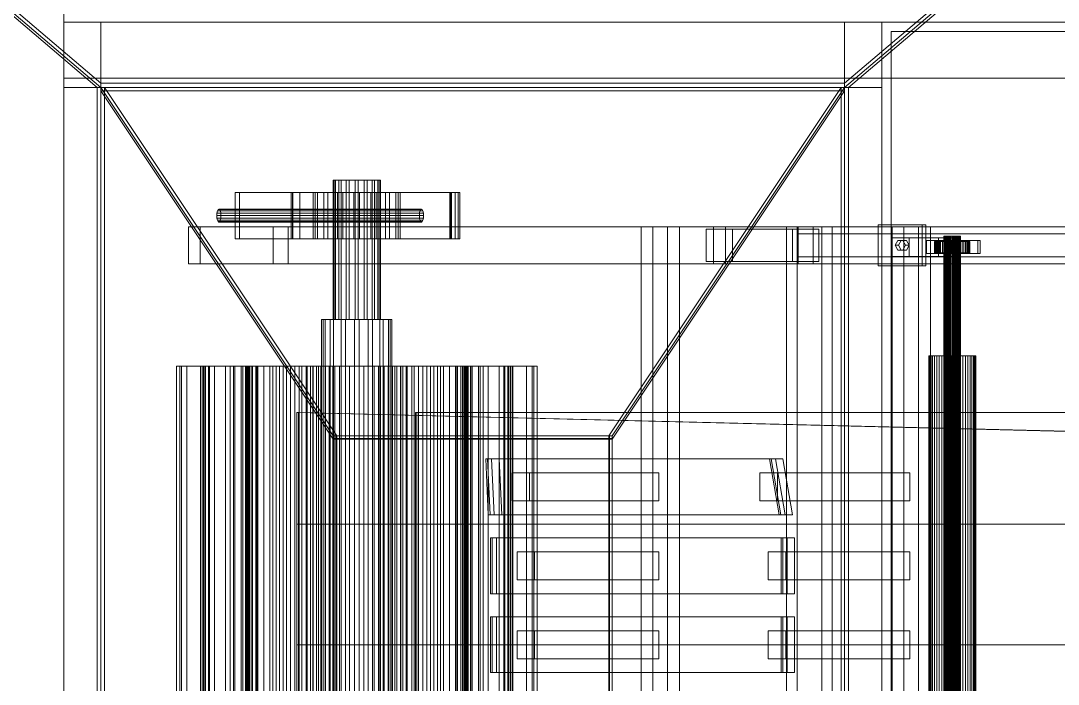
# Model space of a CAD drawing. Header units: millimetres. Extents: x -1970 to 34302, y -65268 to 6837.
# Drawn here: x 1588 to 2704, y -18042 to -17328 of the extents above; entities that cross this region are included whole.
import ezdxf

# ---------------------------------------------------------------- set-up
doc = ezdxf.new("R2010")
doc.units = ezdxf.units.MM
for name, color, linetype, lineweight in [('superior_C01', 7, 'Continuous', 0), ('superior_tolva', 7, 'Continuous', 0), ('superior_tolva-C01', 7, 'Continuous', 0)]:
    doc.layers.add(name, color=color, linetype=linetype, lineweight=lineweight)

msp = doc.modelspace()

# ---------------------------------------------------------------- linework, layer by layer
at = {"layer": 'superior_C01'}
for p, q in [((1925.201, -17500), (1923.915, -17500)), ((1923.915, -17500), (1926.503, -17500)), ((1923.915, -17500), (1923.915, -17650)), ((1930.164, -17500), (1925.201, -17500)), ((1925.201, -17500), (1925.201, -17650)), ((1926.503, -17500), (1932.571, -17500)), ((1926.503, -17500), (1926.503, -17650)), ((1938.049, -17500), (1930.164, -17500)), ((1930.164, -17500), (1930.164, -17650)), ((1932.571, -17500), (1941.194, -17500)), ((1932.571, -17500), (1932.571, -17650)), ((1947.657, -17500), (1938.049, -17500)), ((1938.049, -17500), (1938.049, -17650)), ((1941.194, -17500), (1951.06, -17500)), ((1941.194, -17500), (1941.194, -17650)), ((1957.523, -17500), (1947.657, -17500)), ((1947.657, -17500), (1947.657, -17650)), ((1951.06, -17500), (1960.667, -17500)), ((1951.06, -17500), (1951.06, -17650)), ((1966.146, -17500), (1957.523, -17500)), ((1957.523, -17500), (1957.523, -17650)), ((1960.667, -17500), (1968.553, -17500)), ((1960.667, -17500), (1960.667, -17650)), ((1972.214, -17500), (1966.146, -17500)), ((1966.146, -17500), (1966.146, -17650)), ((1968.553, -17500), (1973.516, -17500)), ((1968.553, -17500), (1968.553, -17650)), ((1974.802, -17500), (1972.214, -17500)), ((1972.214, -17500), (1972.214, -17650)), ((1973.516, -17500), (1974.802, -17500)), ((1973.516, -17650), (1973.516, -17500)), ((1974.802, -17500), (1974.802, -17650)), ((2055.3, -17513), (1818.461, -17513)), ((1818.461, -17513), (1818.461, -17563)), ((1823.263, -17513), (1818.461, -17513)), ((1823.263, -17563), (1823.263, -17513)), ((1823.263, -17513), (2060.103, -17513)), ((2049.349, -17513), (1878.824, -17513)), ((1878.824, -17513), (1878.824, -17563)), ((1880.745, -17513), (1878.824, -17513)), ((2050.629, -17513), (1880.105, -17513)), ((1880.105, -17513), (1880.105, -17563)), ((1888.109, -17513), (1880.105, -17513)), ((1880.745, -17563), (1880.745, -17513)), ((1880.745, -17513), (2051.27, -17513)), ((1888.109, -17563), (1888.109, -17513)), ((1888.109, -17513), (2058.634, -17513)), ((1904.833, -17513), (1902.463, -17513)), ((1902.463, -17513), (1907.233, -17513)), ((1902.463, -17513), (1902.463, -17563)), ((1913.981, -17513), (1904.833, -17513)), ((1904.833, -17513), (1904.833, -17563)), ((1907.233, -17513), (1918.416, -17513)), ((1907.233, -17513), (1907.233, -17563)), ((1928.515, -17513), (1913.981, -17513)), ((1913.981, -17513), (1913.981, -17563)), ((1918.416, -17513), (1934.31, -17513)), ((1918.416, -17513), (1918.416, -17563)), ((1946.222, -17513), (1928.515, -17513)), ((1928.515, -17513), (1928.515, -17563)), ((1934.31, -17513), (1952.495, -17513)), ((1934.31, -17513), (1934.31, -17563)), ((1964.407, -17513), (1946.222, -17513)), ((1946.222, -17513), (1946.222, -17563)), ((1952.495, -17513), (1970.202, -17513)), ((1952.495, -17513), (1952.495, -17563)), ((1980.3, -17513), (1964.407, -17513)), ((1964.407, -17513), (1964.407, -17563)), ((1970.202, -17513), (1984.736, -17513)), ((1970.202, -17513), (1970.202, -17563)), ((1991.484, -17513), (1980.3, -17513)), ((1980.3, -17513), (1980.3, -17563)), ((1984.736, -17513), (1993.884, -17513)), ((1984.736, -17513), (1984.736, -17563)), ((1996.254, -17513), (1991.484, -17513)), ((1991.484, -17513), (1991.484, -17563)), ((1993.884, -17513), (1996.254, -17513)), ((1993.884, -17563), (1993.884, -17513)), ((1996.254, -17513), (1996.254, -17563)), ((2049.349, -17563), (2049.349, -17513)), ((2049.349, -17513), (2051.27, -17513)), ((2050.629, -17563), (2050.629, -17513)), ((2050.629, -17513), (2058.634, -17513)), ((2051.27, -17513), (2051.27, -17563)), ((2055.3, -17563), (2055.3, -17513)), ((2055.3, -17513), (2060.103, -17513)), ((2058.634, -17513), (2058.634, -17563)), ((2060.103, -17513), (2060.103, -17563)), ((1799.53, -17533.05), (1800.257, -17531.533)), ((1800.257, -17531.533), (1801.114, -17531)), ((1800.257, -17531.533), (2018.149, -17531.533)), ((1801.114, -17531), (1801.972, -17531.533)), ((2019.007, -17531), (1801.114, -17531)), ((1801.972, -17531.533), (1802.699, -17533.05)), ((1801.972, -17531.533), (2019.865, -17531.533)), ((2018.149, -17531.533), (2017.422, -17533.05)), ((2019.007, -17531), (2018.149, -17531.533)), ((2019.865, -17531.533), (2019.007, -17531)), ((2020.592, -17533.05), (2019.865, -17531.533)), ((1798.873, -17538), (1799.044, -17535.321)), ((1799.044, -17540.679), (1798.873, -17538)), ((1798.873, -17538), (2016.766, -17538)), ((1799.044, -17535.321), (1799.53, -17533.05)), ((1799.044, -17535.321), (2016.936, -17535.321)), ((1799.53, -17542.95), (1799.044, -17540.679)), ((1799.044, -17540.679), (2016.936, -17540.679)), ((1799.53, -17533.05), (2017.422, -17533.05)), ((1800.257, -17544.467), (1799.53, -17542.95)), ((1799.53, -17542.95), (2017.422, -17542.95)), ((1802.699, -17542.95), (1801.972, -17544.467)), ((1802.699, -17533.05), (1803.185, -17535.321)), ((1802.699, -17533.05), (2020.592, -17533.05)), ((1803.185, -17540.679), (1802.699, -17542.95)), ((1802.699, -17542.95), (2020.592, -17542.95)), ((1803.185, -17535.321), (1803.356, -17538)), ((1803.185, -17535.321), (2021.077, -17535.321)), ((1803.356, -17538), (1803.185, -17540.679)), ((1803.185, -17540.679), (2021.077, -17540.679)), ((1803.356, -17538), (2021.248, -17538)), ((2016.936, -17535.321), (2016.766, -17538)), ((2016.766, -17538), (2016.936, -17540.679)), ((2017.422, -17533.05), (2016.936, -17535.321)), ((2016.936, -17540.679), (2017.422, -17542.95)), ((2017.422, -17542.95), (2018.149, -17544.467)), ((2019.865, -17544.467), (2020.592, -17542.95)), ((2021.077, -17535.321), (2020.592, -17533.05)), ((2020.592, -17542.95), (2021.077, -17540.679)), ((2021.248, -17538), (2021.077, -17535.321)), ((2021.077, -17540.679), (2021.248, -17538)), ((1768.289, -17550), (1781.096, -17550)), ((1768.289, -17590), (1768.289, -17550)), ((2333.104, -17550), (1768.289, -17550)), ((1781.096, -17550), (1781.096, -17590)), ((1781.096, -17550), (2345.911, -17550)), ((1801.114, -17545), (1800.257, -17544.467)), ((1800.257, -17544.467), (2018.149, -17544.467)), ((1801.972, -17544.467), (1801.114, -17545)), ((1801.114, -17545), (2019.007, -17545)), ((1801.972, -17544.467), (2019.865, -17544.467)), ((1859.539, -17550), (1875.548, -17550)), ((1859.539, -17590), (1859.539, -17550)), ((2424.354, -17550), (1859.539, -17550)), ((1875.548, -17550), (1875.548, -17590)), ((1875.548, -17550), (2440.363, -17550)), ((2018.149, -17544.467), (2019.007, -17545)), ((2019.007, -17545), (2019.865, -17544.467)), ((2283.654, -17550), (2255.233, -17550)), ((2255.233, -17550), (2255.233, -18450)), ((2268.04, -17550), (2255.233, -17550)), ((2268.04, -18450), (2268.04, -17550)), ((2268.04, -17550), (2296.461, -17550)), ((2283.654, -18450), (2283.654, -17550)), ((2283.654, -17550), (2296.461, -17550)), ((2296.461, -17550), (2296.461, -18450)), ((2353.718, -17552.5), (2325.298, -17552.5)), ((2325.298, -17552.5), (2325.298, -17587.5)), ((2418.148, -17552.5), (2325.298, -17552.5)), ((2333.104, -17550), (2345.911, -17550)), ((2333.104, -17590), (2333.104, -17550)), ((3469.935, -17550), (2333.104, -17550)), ((2345.911, -17550), (2345.911, -17590)), ((2345.911, -17550), (3482.742, -17550)), ((2353.718, -17587.5), (2353.718, -17552.5)), ((2353.718, -17552.5), (2446.569, -17552.5)), ((2449.705, -17550), (2411.81, -17550)), ((2411.81, -17550), (2411.81, -18450)), ((2423.017, -17550), (2411.81, -17550)), ((2418.148, -17587.5), (2418.148, -17552.5)), ((2418.148, -17552.5), (2446.569, -17552.5)), ((2423.017, -18450), (2423.017, -17550)), ((2423.017, -17550), (2460.911, -17550)), ((2424.354, -17550), (2440.363, -17550)), ((2424.354, -17590), (2424.354, -17550)), ((3561.184, -17550), (2424.354, -17550)), ((2440.363, -17550), (2440.363, -17590)), ((2440.363, -17550), (3577.193, -17550)), ((2446.569, -17552.5), (2446.569, -17587.5)), ((2449.705, -18450), (2449.705, -17550)), ((2449.705, -17550), (2460.911, -17550)), ((2460.911, -17550), (2460.911, -18450)), ((2557.786, -17548), (2510.418, -17548)), ((2510.418, -17548), (2510.418, -17592)), ((2514.261, -17548), (2510.418, -17548)), ((2514.261, -17592), (2514.261, -17548)), ((2514.261, -17548), (2561.629, -17548)), ((2553.651, -17550), (2525.23, -17550)), ((2525.23, -17550), (2525.23, -18450)), ((2538.037, -17550), (2525.23, -17550)), ((2538.037, -18450), (2538.037, -17550)), ((2538.037, -17550), (2566.458, -17550)), ((2553.651, -18450), (2553.651, -17550)), ((2553.651, -17550), (2566.458, -17550)), ((2557.786, -17592), (2557.786, -17548)), ((2557.786, -17548), (2561.629, -17548)), ((2561.629, -17548), (2561.629, -17592)), ((2566.458, -17550), (2566.458, -18450)), ((1818.461, -17563), (2055.3, -17563)), ((1818.461, -17563), (1823.263, -17563)), ((2060.103, -17563), (1823.263, -17563)), ((1878.824, -17563), (2049.349, -17563)), ((1878.824, -17563), (1880.745, -17563)), ((1880.105, -17563), (2050.629, -17563)), ((1880.105, -17563), (1888.109, -17563)), ((2051.27, -17563), (1880.745, -17563)), ((2058.634, -17563), (1888.109, -17563)), ((1907.233, -17563), (1902.463, -17563)), ((1902.463, -17563), (1904.833, -17563)), ((1904.833, -17563), (1913.981, -17563)), ((1918.416, -17563), (1907.233, -17563)), ((1913.981, -17563), (1928.515, -17563)), ((1934.31, -17563), (1918.416, -17563)), ((1928.515, -17563), (1946.222, -17563)), ((1952.495, -17563), (1934.31, -17563)), ((1946.222, -17563), (1964.407, -17563)), ((1970.202, -17563), (1952.495, -17563)), ((1964.407, -17563), (1980.3, -17563)), ((1984.736, -17563), (1970.202, -17563)), ((1980.3, -17563), (1991.484, -17563)), ((1993.884, -17563), (1984.736, -17563)), ((1991.484, -17563), (1996.254, -17563)), ((1996.254, -17563), (1993.884, -17563)), ((2051.27, -17563), (2049.349, -17563)), ((2058.634, -17563), (2050.629, -17563)), ((2060.103, -17563), (2055.3, -17563)), ((2424.352, -17557.5), (2440.365, -17557.5)), ((2424.352, -17582.5), (2424.352, -17557.5)), ((3468.332, -17557.5), (2424.352, -17557.5)), ((2440.365, -17557.5), (2440.365, -17582.5)), ((2440.365, -17557.5), (3484.345, -17557.5)), ((2543.576, -17562), (2524.629, -17562)), ((2524.629, -17562), (2524.629, -17582)), ((2575.081, -17562), (2524.629, -17562)), ((2528.418, -17570), (2531.26, -17564.804)), ((2531.26, -17564.804), (2536.945, -17564.804)), ((2535.102, -17564.804), (2531.26, -17564.804)), ((2535.102, -17564.804), (2532.26, -17570)), ((2540.787, -17564.804), (2535.102, -17564.804)), ((2536.945, -17564.804), (2539.787, -17570)), ((2540.787, -17564.804), (2536.945, -17564.804)), ((2543.629, -17570), (2540.787, -17564.804)), ((2543.576, -17582), (2543.576, -17562)), ((2543.576, -17562), (2594.028, -17562)), ((2573.8, -17565), (2562.432, -17565)), ((2562.432, -17565), (2562.432, -17579)), ((2575.879, -17565), (2562.432, -17565)), ((2571.367, -17566), (2571.036, -17566)), ((2571.036, -17566), (2581.016, -17566)), ((2571.036, -17578), (2571.036, -17566)), ((2571.036, -17566), (2571.998, -17566)), ((2572.968, -17566), (2571.367, -17566)), ((2571.367, -17566), (2581.173, -17566)), ((2571.367, -17578), (2571.367, -17566)), ((2571.998, -17566), (2581.471, -17566)), ((2571.998, -17578), (2571.998, -17566)), ((2571.998, -17566), (2574.185, -17566)), ((2575.729, -17566), (2572.968, -17566)), ((2572.968, -17566), (2581.931, -17566)), ((2572.968, -17578), (2572.968, -17566)), ((2573.8, -17579), (2573.8, -17565)), ((2573.8, -17565), (2587.247, -17565)), ((2617.55, -17565), (2573.971, -17565)), ((2573.971, -17565), (2573.971, -17579)), ((2576.533, -17565), (2573.971, -17565)), ((2574.185, -17566), (2582.508, -17566)), ((2574.185, -17578), (2574.185, -17566)), ((2574.185, -17566), (2577.451, -17566)), ((2575.081, -17582), (2575.081, -17562)), ((2575.081, -17562), (2594.028, -17562)), ((2579.463, -17566), (2575.729, -17566)), ((2575.729, -17566), (2583.239, -17566)), ((2575.729, -17578), (2575.729, -17566)), ((2575.879, -17579), (2575.879, -17565)), ((2575.879, -17565), (2587.247, -17565)), ((2576.533, -17579), (2576.533, -17565)), ((2576.533, -17565), (2620.111, -17565)), ((2577.451, -17566), (2584.054, -17566)), ((2577.451, -17578), (2577.451, -17566)), ((2577.451, -17566), (2581.571, -17566)), ((2583.914, -17566), (2579.463, -17566)), ((2579.463, -17566), (2585.007, -17566)), ((2579.463, -17578), (2579.463, -17566)), ((2581.173, -17560), (2581.016, -17560)), ((2581.016, -17560), (2581.471, -17560)), ((2581.016, -18440), (2581.016, -17560)), ((2581.016, -17566), (2581.173, -17566)), ((2581.016, -17566), (2581.016, -17578)), ((2581.471, -17566), (2581.016, -17566)), ((2581.931, -17560), (2581.173, -17560)), ((2581.173, -18440), (2581.173, -17560)), ((2581.173, -17566), (2581.931, -17566)), ((2581.173, -17566), (2581.173, -17578)), ((2581.471, -17560), (2582.508, -17560)), ((2581.471, -18440), (2581.471, -17560)), ((2581.471, -17566), (2581.471, -17578)), ((2582.508, -17566), (2581.471, -17566)), ((2581.571, -17566), (2586.006, -17566)), ((2581.571, -17578), (2581.571, -17566)), ((2581.571, -17566), (2586.266, -17566)), ((2583.239, -17560), (2581.931, -17560)), ((2581.931, -18440), (2581.931, -17560)), ((2581.931, -17566), (2583.239, -17566)), ((2581.931, -17566), (2581.931, -17578)), ((2582.508, -17560), (2584.054, -17560)), ((2582.508, -18440), (2582.508, -17560)), ((2582.508, -17566), (2582.508, -17578)), ((2584.054, -17566), (2582.508, -17566)), ((2585.007, -17560), (2583.239, -17560)), ((2583.239, -18440), (2583.239, -17560)), ((2583.239, -17566), (2585.007, -17566)), ((2583.239, -17566), (2583.239, -17578)), ((2588.78, -17566), (2583.914, -17566)), ((2583.914, -17566), (2587.116, -17566)), ((2583.914, -17578), (2583.914, -17566)), ((2584.054, -17560), (2586.006, -17560)), ((2584.054, -18440), (2584.054, -17560)), ((2584.054, -17566), (2584.054, -17578)), ((2586.006, -17566), (2584.054, -17566)), ((2587.116, -17560), (2585.007, -17560)), ((2585.007, -18440), (2585.007, -17560)), ((2585.007, -17566), (2587.116, -17566)), ((2585.007, -17566), (2585.007, -17578)), ((2586.006, -17560), (2588.23, -17560)), ((2586.006, -18440), (2586.006, -17560)), ((2586.006, -17566), (2586.006, -17578)), ((2588.23, -17566), (2586.006, -17566)), ((2586.266, -17566), (2588.23, -17566)), ((2586.266, -17578), (2586.266, -17566)), ((2586.266, -17566), (2591.215, -17566)), ((2589.421, -17560), (2587.116, -17560)), ((2587.116, -18440), (2587.116, -17560)), ((2587.116, -17566), (2589.421, -17566)), ((2587.116, -17566), (2587.116, -17578)), ((2587.247, -17565), (2587.247, -17579)), ((2588.23, -17560), (2590.574, -17560)), ((2588.23, -18440), (2588.23, -17560)), ((2588.23, -17566), (2588.23, -17578)), ((2590.574, -17566), (2588.23, -17566)), ((2593.729, -17566), (2588.78, -17566)), ((2588.78, -17566), (2589.421, -17566)), ((2588.78, -17578), (2588.78, -17566)), ((2591.765, -17560), (2589.421, -17560)), ((2589.421, -18440), (2589.421, -17560)), ((2589.421, -17566), (2591.765, -17566)), ((2589.421, -17566), (2589.421, -17578)), ((2590.574, -17560), (2592.879, -17560)), ((2590.574, -18440), (2590.574, -17560)), ((2591.215, -17566), (2590.574, -17566)), ((2590.574, -17566), (2590.574, -17578)), ((2592.879, -17566), (2590.574, -17566)), ((2591.215, -17578), (2591.215, -17566)), ((2591.215, -17566), (2596.081, -17566)), ((2593.989, -17560), (2591.765, -17560)), ((2591.765, -18440), (2591.765, -17560)), ((2593.729, -17566), (2591.765, -17566)), ((2591.765, -17566), (2593.989, -17566)), ((2591.765, -17566), (2591.765, -17578)), ((2604.116, -17565), (2592.747, -17565)), ((2592.747, -17565), (2592.747, -17579)), ((2606.195, -17565), (2592.747, -17565)), ((2592.879, -17560), (2594.988, -17560)), ((2592.879, -18440), (2592.879, -17560)), ((2596.081, -17566), (2592.879, -17566)), ((2592.879, -17566), (2592.879, -17578)), ((2594.988, -17566), (2592.879, -17566)), ((2598.424, -17566), (2593.729, -17566)), ((2593.729, -17578), (2593.729, -17566)), ((2595.941, -17560), (2593.989, -17560)), ((2593.989, -18440), (2593.989, -17560)), ((2598.424, -17566), (2593.989, -17566)), ((2593.989, -17566), (2595.941, -17566)), ((2593.989, -17566), (2593.989, -17578)), ((2594.028, -17562), (2594.028, -17582)), ((2594.988, -17560), (2596.756, -17560)), ((2594.988, -18440), (2594.988, -17560)), ((2600.532, -17566), (2594.988, -17566)), ((2594.988, -17566), (2594.988, -17578)), ((2596.756, -17566), (2594.988, -17566)), ((2597.487, -17560), (2595.941, -17560)), ((2595.941, -18440), (2595.941, -17560)), ((2602.544, -17566), (2595.941, -17566)), ((2595.941, -17566), (2597.487, -17566)), ((2595.941, -17566), (2595.941, -17578)), ((2596.081, -17578), (2596.081, -17566)), ((2596.081, -17566), (2600.532, -17566)), ((2596.756, -17560), (2598.064, -17560)), ((2596.756, -18440), (2596.756, -17560)), ((2604.266, -17566), (2596.756, -17566)), ((2596.756, -17566), (2596.756, -17578)), ((2598.064, -17566), (2596.756, -17566)), ((2598.524, -17560), (2597.487, -17560)), ((2597.487, -18440), (2597.487, -17560)), ((2605.809, -17566), (2597.487, -17566)), ((2597.487, -17566), (2598.524, -17566)), ((2597.487, -17566), (2597.487, -17578)), ((2598.064, -17560), (2598.822, -17560)), ((2598.064, -18440), (2598.064, -17560)), ((2607.027, -17566), (2598.064, -17566)), ((2598.064, -17566), (2598.064, -17578)), ((2598.822, -17566), (2598.064, -17566)), ((2602.544, -17566), (2598.424, -17566)), ((2598.424, -17578), (2598.424, -17566)), ((2598.979, -17560), (2598.524, -17560)), ((2598.524, -17560), (2598.524, -18440)), ((2598.524, -17566), (2607.997, -17566)), ((2598.524, -17578), (2598.524, -17566)), ((2598.524, -17566), (2598.979, -17566)), ((2598.822, -17560), (2598.979, -17560)), ((2598.822, -18440), (2598.822, -17560)), ((2608.627, -17566), (2598.822, -17566)), ((2598.822, -17566), (2598.822, -17578)), ((2598.979, -17566), (2598.822, -17566)), ((2598.979, -18440), (2598.979, -17560)), ((2608.958, -17566), (2598.979, -17566)), ((2598.979, -17566), (2598.979, -17578)), ((2600.532, -17578), (2600.532, -17566)), ((2600.532, -17566), (2604.266, -17566)), ((2605.809, -17566), (2602.544, -17566)), ((2602.544, -17578), (2602.544, -17566)), ((2604.116, -17579), (2604.116, -17565)), ((2604.116, -17565), (2617.563, -17565)), ((2604.266, -17578), (2604.266, -17566)), ((2604.266, -17566), (2607.027, -17566)), ((2607.997, -17566), (2605.809, -17566)), ((2605.809, -17578), (2605.809, -17566)), ((2606.195, -17579), (2606.195, -17565)), ((2606.195, -17565), (2617.563, -17565)), ((2607.027, -17578), (2607.027, -17566)), ((2607.027, -17566), (2608.627, -17566)), ((2607.997, -17566), (2607.997, -17578)), ((2608.958, -17566), (2607.997, -17566)), ((2608.627, -17578), (2608.627, -17566)), ((2608.627, -17566), (2608.958, -17566)), ((2608.958, -17578), (2608.958, -17566)), ((2617.55, -17579), (2617.55, -17565)), ((2617.55, -17565), (2620.111, -17565)), ((2617.563, -17565), (2617.563, -17579)), ((2620.111, -17565), (2620.111, -17579)), ((2531.26, -17575.196), (2528.418, -17570)), ((2528.418, -17570), (2532.26, -17570)), ((2536.945, -17575.196), (2531.26, -17575.196)), ((2535.102, -17575.196), (2531.26, -17575.196)), ((2532.26, -17570), (2535.102, -17575.196)), ((2535.102, -17575.196), (2540.787, -17575.196)), ((2539.787, -17570), (2536.945, -17575.196)), ((2540.787, -17575.196), (2536.945, -17575.196)), ((2543.629, -17570), (2539.787, -17570)), ((2540.787, -17575.196), (2543.629, -17570)), ((2325.298, -17587.5), (2353.718, -17587.5)), ((2418.148, -17587.5), (2325.298, -17587.5)), ((2446.569, -17587.5), (2353.718, -17587.5)), ((2446.569, -17587.5), (2418.148, -17587.5)), ((2440.365, -17582.5), (2424.352, -17582.5)), ((2424.352, -17582.5), (3468.332, -17582.5)), ((2440.365, -17582.5), (3484.345, -17582.5)), ((2524.629, -17582), (2543.576, -17582)), ((2524.629, -17582), (2575.081, -17582)), ((2594.028, -17582), (2543.576, -17582)), ((2562.432, -17579), (2573.8, -17579)), ((2562.432, -17579), (2575.879, -17579)), ((2581.016, -17578), (2571.036, -17578)), ((2571.036, -17578), (2571.367, -17578)), ((2571.998, -17578), (2571.036, -17578)), ((2581.173, -17578), (2571.367, -17578)), ((2571.367, -17578), (2572.968, -17578)), ((2581.471, -17578), (2571.998, -17578)), ((2574.185, -17578), (2571.998, -17578)), ((2581.931, -17578), (2572.968, -17578)), ((2572.968, -17578), (2575.729, -17578)), ((2587.247, -17579), (2573.8, -17579)), ((2573.971, -17579), (2617.55, -17579)), ((2573.971, -17579), (2576.533, -17579)), ((2582.508, -17578), (2574.185, -17578)), ((2577.451, -17578), (2574.185, -17578)), ((2594.028, -17582), (2575.081, -17582)), ((2583.239, -17578), (2575.729, -17578)), ((2575.729, -17578), (2579.463, -17578)), ((2587.247, -17579), (2575.879, -17579)), ((2620.111, -17579), (2576.533, -17579)), ((2584.054, -17578), (2577.451, -17578)), ((2581.571, -17578), (2577.451, -17578)), ((2585.007, -17578), (2579.463, -17578)), ((2579.463, -17578), (2583.914, -17578)), ((2581.173, -17578), (2581.016, -17578)), ((2581.016, -17578), (2581.471, -17578)), ((2581.931, -17578), (2581.173, -17578)), ((2581.471, -17578), (2582.508, -17578)), ((2586.006, -17578), (2581.571, -17578)), ((2586.266, -17578), (2581.571, -17578)), ((2583.239, -17578), (2581.931, -17578)), ((2582.508, -17578), (2584.054, -17578)), ((2585.007, -17578), (2583.239, -17578)), ((2587.116, -17578), (2583.914, -17578)), ((2583.914, -17578), (2588.78, -17578)), ((2584.054, -17578), (2586.006, -17578)), ((2587.116, -17578), (2585.007, -17578)), ((2586.006, -17578), (2588.23, -17578)), ((2588.23, -17578), (2586.266, -17578)), ((2591.215, -17578), (2586.266, -17578)), ((2589.421, -17578), (2587.116, -17578)), ((2588.23, -17578), (2590.574, -17578)), ((2589.421, -17578), (2588.78, -17578)), ((2588.78, -17578), (2593.729, -17578)), ((2591.765, -17578), (2589.421, -17578)), ((2590.574, -17578), (2591.215, -17578)), ((2590.574, -17578), (2592.879, -17578)), ((2596.081, -17578), (2591.215, -17578)), ((2593.989, -17578), (2591.765, -17578)), ((2591.765, -17578), (2593.729, -17578)), ((2592.747, -17579), (2604.116, -17579)), ((2592.747, -17579), (2606.195, -17579)), ((2592.879, -17578), (2596.081, -17578)), ((2592.879, -17578), (2594.988, -17578)), ((2593.729, -17578), (2598.424, -17578)), ((2595.941, -17578), (2593.989, -17578)), ((2593.989, -17578), (2598.424, -17578)), ((2594.988, -17578), (2600.532, -17578)), ((2594.988, -17578), (2596.756, -17578)), ((2597.487, -17578), (2595.941, -17578)), ((2595.941, -17578), (2602.544, -17578)), ((2600.532, -17578), (2596.081, -17578)), ((2596.756, -17578), (2604.266, -17578)), ((2596.756, -17578), (2598.064, -17578)), ((2598.524, -17578), (2597.487, -17578)), ((2597.487, -17578), (2605.809, -17578)), ((2598.064, -17578), (2607.027, -17578)), ((2598.064, -17578), (2598.822, -17578)), ((2598.424, -17578), (2602.544, -17578)), ((2607.997, -17578), (2598.524, -17578)), ((2598.979, -17578), (2598.524, -17578)), ((2598.822, -17578), (2608.627, -17578)), ((2598.822, -17578), (2598.979, -17578)), ((2598.979, -17578), (2608.958, -17578)), ((2604.266, -17578), (2600.532, -17578)), ((2602.544, -17578), (2605.809, -17578)), ((2617.563, -17579), (2604.116, -17579)), ((2607.027, -17578), (2604.266, -17578)), ((2605.809, -17578), (2607.997, -17578)), ((2617.563, -17579), (2606.195, -17579)), ((2608.627, -17578), (2607.027, -17578)), ((2607.997, -17578), (2608.958, -17578)), ((2608.958, -17578), (2608.627, -17578)), ((2620.111, -17579), (2617.55, -17579)), ((1781.096, -17590), (1768.289, -17590)), ((1768.289, -17590), (2333.104, -17590)), ((1781.096, -17590), (2345.911, -17590)), ((1875.548, -17590), (1859.539, -17590)), ((1859.539, -17590), (2424.354, -17590)), ((1875.548, -17590), (2440.363, -17590)), ((2345.911, -17590), (2333.104, -17590)), ((2333.104, -17590), (3469.935, -17590)), ((2345.911, -17590), (3482.742, -17590)), ((2440.363, -17590), (2424.354, -17590)), ((2424.354, -17590), (3561.184, -17590)), ((2440.363, -17590), (3577.193, -17590)), ((2510.418, -17592), (2557.786, -17592)), ((2510.418, -17592), (2514.261, -17592)), ((2561.629, -17592), (2514.261, -17592)), ((2561.629, -17592), (2557.786, -17592)), ((1913.359, -17650), (1911.443, -17650)), ((1911.443, -17650), (1915.3, -17650)), ((1911.443, -17650), (1911.443, -18350)), ((1920.755, -17650), (1913.359, -17650)), ((1913.359, -17650), (1913.359, -18350)), ((1915.3, -17650), (1924.341, -17650)), ((1915.3, -17650), (1915.3, -18350)), ((1932.506, -17650), (1920.755, -17650)), ((1920.755, -17650), (1920.755, -18350)), ((1926.503, -17650), (1923.915, -17650)), ((1923.915, -17650), (1925.201, -17650)), ((1924.341, -17650), (1937.192, -17650)), ((1924.341, -17650), (1924.341, -18350)), ((1925.201, -17650), (1930.164, -17650)), ((1932.571, -17650), (1926.503, -17650)), ((1930.164, -17650), (1938.049, -17650)), ((1946.822, -17650), (1932.506, -17650)), ((1932.506, -17650), (1932.506, -18350)), ((1941.194, -17650), (1932.571, -17650)), ((1937.192, -17650), (1951.894, -17650)), ((1937.192, -17650), (1937.192, -18350)), ((1938.049, -17650), (1947.657, -17650)), ((1951.06, -17650), (1941.194, -17650)), ((1961.525, -17650), (1946.822, -17650)), ((1946.822, -17650), (1946.822, -18350)), ((1947.657, -17650), (1957.523, -17650)), ((1960.667, -17650), (1951.06, -17650)), ((1951.894, -17650), (1966.211, -17650)), ((1951.894, -17650), (1951.894, -18350)), ((1957.523, -17650), (1966.146, -17650)), ((1968.553, -17650), (1960.667, -17650)), ((1974.375, -17650), (1961.525, -17650)), ((1961.525, -17650), (1961.525, -18350)), ((1966.146, -17650), (1972.214, -17650)), ((1966.211, -17650), (1977.962, -17650)), ((1966.211, -17650), (1966.211, -18350)), ((1973.516, -17650), (1968.553, -17650)), ((1972.214, -17650), (1974.802, -17650)), ((1974.802, -17650), (1973.516, -17650)), ((1983.417, -17650), (1974.375, -17650)), ((1974.375, -17650), (1974.375, -18350)), ((1977.962, -17650), (1985.358, -17650)), ((1977.962, -17650), (1977.962, -18350)), ((1987.274, -17650), (1983.417, -17650)), ((1983.417, -17650), (1983.417, -18350)), ((1985.358, -17650), (1987.274, -17650)), ((1985.358, -18350), (1985.358, -17650)), ((1987.274, -17650), (1987.274, -18350)), ((2565.092, -17688.85), (2564.65, -17688.85)), ((2564.65, -17688.85), (2565.934, -17688.85)), ((2564.65, -18311.15), (2564.65, -17688.85)), ((2567.232, -17688.85), (2565.092, -17688.85)), ((2565.092, -18311.15), (2565.092, -17688.85)), ((2565.934, -17688.85), (2568.859, -17688.85)), ((2565.934, -18311.15), (2565.934, -17688.85)), ((2570.923, -17688.85), (2567.232, -17688.85)), ((2567.232, -18311.15), (2567.232, -17688.85)), ((2568.859, -17688.85), (2573.225, -17688.85)), ((2568.859, -18311.15), (2568.859, -17688.85)), ((2575.914, -17688.85), (2570.923, -17688.85)), ((2570.923, -18311.15), (2570.923, -17688.85)), ((2573.225, -17688.85), (2578.733, -17688.85)), ((2573.225, -18311.15), (2573.225, -17688.85)), ((2581.865, -17688.85), (2575.914, -17688.85)), ((2575.914, -18311.15), (2575.914, -17688.85)), ((2578.733, -17688.85), (2585.009, -17688.85)), ((2578.733, -18311.15), (2578.733, -17688.85)), ((2588.37, -17688.85), (2581.865, -17688.85)), ((2581.865, -18311.15), (2581.865, -17688.85)), ((2585.009, -17688.85), (2591.625, -17688.85)), ((2585.009, -18311.15), (2585.009, -17688.85)), ((2594.986, -17688.85), (2588.37, -17688.85)), ((2588.37, -18311.15), (2588.37, -17688.85)), ((2591.625, -17688.85), (2598.13, -17688.85)), ((2591.625, -18311.15), (2591.625, -17688.85)), ((2601.262, -17688.85), (2594.986, -17688.85)), ((2594.986, -18311.15), (2594.986, -17688.85)), ((2598.13, -17688.85), (2604.081, -17688.85)), ((2598.13, -18311.15), (2598.13, -17688.85)), ((2606.77, -17688.85), (2601.262, -17688.85)), ((2601.262, -18311.15), (2601.262, -17688.85)), ((2604.081, -17688.85), (2609.072, -17688.85)), ((2604.081, -18311.15), (2604.081, -17688.85)), ((2611.136, -17688.85), (2606.77, -17688.85)), ((2606.77, -18311.15), (2606.77, -17688.85)), ((2609.072, -17688.85), (2612.763, -17688.85)), ((2609.072, -18311.15), (2609.072, -17688.85)), ((2614.06, -17688.85), (2611.136, -17688.85)), ((2611.136, -18311.15), (2611.136, -17688.85)), ((2612.763, -17688.85), (2614.903, -17688.85)), ((2612.763, -18311.15), (2612.763, -17688.85)), ((2615.345, -17688.85), (2614.06, -17688.85)), ((2614.06, -17688.85), (2614.06, -18311.15)), ((2614.903, -17688.85), (2615.345, -17688.85)), ((2614.903, -18311.15), (2614.903, -17688.85)), ((2615.345, -18311.15), (2615.345, -17688.85)), ((1758.949, -17700), (1755.415, -17700)), ((1755.415, -17700), (1781.314, -17700)), ((1755.415, -18300), (1755.415, -17700)), ((1784.376, -17700), (1758.949, -17700)), ((1758.949, -17700), (1758.949, -18300)), ((1785.981, -17700), (1760.802, -17700)), ((1760.802, -17700), (1766.563, -17700)), ((1760.802, -17700), (1760.802, -18300)), ((1766.563, -17700), (1790.973, -17700)), ((1766.563, -18300), (1766.563, -17700)), ((1781.314, -17700), (1784.376, -17700)), ((1781.314, -17700), (1781.314, -18300)), ((1781.687, -18300), (1781.687, -17700)), ((1781.687, -17700), (1830.714, -17700)), ((1781.687, -17700), (1783.651, -17700)), ((1832.678, -17700), (1783.651, -17700)), ((1783.651, -17700), (1783.651, -18300)), ((1784.376, -18300), (1784.376, -17700)), ((1790.973, -17700), (1785.981, -17700)), ((1785.981, -18300), (1785.981, -17700)), ((1834.074, -17700), (1786.707, -17700)), ((1786.707, -17700), (1786.707, -18300)), ((1789.908, -17700), (1786.707, -17700)), ((1789.908, -18300), (1789.908, -17700)), ((1789.908, -17700), (1837.276, -17700)), ((1790.973, -17700), (1790.973, -18300)), ((1808.116, -17700), (1796.234, -17700)), ((1796.234, -17700), (1816.682, -17700)), ((1796.234, -18300), (1796.234, -17700)), ((1826.977, -17700), (1808.116, -17700)), ((1808.116, -17700), (1808.116, -18300)), ((1831.363, -17700), (1813.178, -17700)), ((1813.178, -17700), (1826.69, -17700)), ((1813.178, -17700), (1813.178, -18300)), ((1816.682, -17700), (1826.977, -17700)), ((1816.682, -17700), (1816.682, -18300)), ((1818.394, -18300), (1818.394, -17700)), ((1818.394, -17700), (1855.942, -17700)), ((1818.394, -17700), (1824.997, -17700)), ((1862.545, -17700), (1824.997, -17700)), ((1824.997, -17700), (1824.997, -18300)), ((1826.69, -17700), (1843.071, -17700)), ((1826.69, -18300), (1826.69, -17700)), ((1826.977, -18300), (1826.977, -17700)), ((1835.675, -17700), (1829.605, -17700)), ((1829.605, -17700), (1831.696, -17700)), ((1829.605, -17700), (1829.605, -18300)), ((1830.714, -17700), (1830.714, -18300)), ((1832.678, -17700), (1830.714, -17700)), ((1843.071, -17700), (1831.363, -17700)), ((1831.363, -18300), (1831.363, -17700)), ((1831.696, -17700), (1841.805, -17700)), ((1831.696, -17700), (1831.696, -18300)), ((1832.678, -18300), (1832.678, -17700)), ((1866.362, -17700), (1833.344, -17700)), ((1833.344, -17700), (1833.344, -18300)), ((1840.854, -17700), (1833.344, -17700)), ((1834.074, -18300), (1834.074, -17700)), ((1834.074, -17700), (1837.276, -17700)), ((1849.493, -17700), (1835.675, -17700)), ((1835.675, -17700), (1835.675, -18300)), ((1837.276, -17700), (1837.276, -18300)), ((1840.854, -18300), (1840.854, -17700)), ((1840.854, -17700), (1873.871, -17700)), ((1841.805, -17700), (1859.243, -17700)), ((1841.805, -17700), (1841.805, -18300)), ((1843.071, -17700), (1843.071, -18300)), ((1870.116, -17700), (1849.493, -17700)), ((1849.493, -17700), (1849.493, -18300)), ((1855.942, -17700), (1855.942, -18300)), ((1862.545, -17700), (1855.942, -17700)), ((1859.243, -17700), (1882.823, -17700)), ((1859.243, -17700), (1859.243, -18300)), ((1862.545, -18300), (1862.545, -17700)), ((1866.362, -18300), (1866.362, -17700)), ((1866.362, -17700), (1873.871, -17700)), ((1896.14, -17700), (1870.116, -17700)), ((1870.116, -17700), (1870.116, -18300)), ((1873.871, -17700), (1873.871, -18300)), ((1895.129, -17700), (1878.083, -17700)), ((1878.083, -17700), (1887.601, -17700)), ((1878.083, -18300), (1878.083, -17700)), ((1882.823, -17700), (1910.937, -17700)), ((1882.823, -17700), (1882.823, -18300)), ((1887.601, -17700), (1902.371, -17700)), ((1887.601, -17700), (1887.601, -18300)), ((1890.192, -18300), (1890.192, -17700)), ((1890.192, -17700), (1906.201, -17700)), ((1890.192, -17700), (1899.666, -17700)), ((1902.371, -17700), (1895.129, -17700)), ((1895.129, -17700), (1895.129, -18300)), ((1925.79, -17700), (1896.14, -17700)), ((1896.14, -17700), (1896.14, -18300)), ((1915.674, -17700), (1899.666, -17700)), ((1899.666, -17700), (1899.666, -18300)), ((1908.362, -17700), (1902.044, -17700)), ((1902.044, -17700), (1919.687, -17700)), ((1902.044, -17700), (1902.044, -18300)), ((1902.371, -18300), (1902.371, -17700)), ((1906.201, -17700), (1906.201, -18300)), ((1915.674, -17700), (1906.201, -17700)), ((1923.649, -17700), (1908.362, -17700)), ((1908.362, -18300), (1908.362, -17700)), ((1910.937, -17700), (1941.67, -17700)), ((1910.937, -17700), (1910.937, -18300)), ((1920.888, -17700), (1911.068, -17700)), ((1911.068, -17700), (1911.068, -18300)), ((1920.873, -17700), (1911.068, -17700)), ((1915.674, -18300), (1915.674, -17700)), ((1919.687, -17700), (1923.649, -17700)), ((1919.687, -18300), (1919.687, -17700)), ((1920.873, -18300), (1920.873, -17700)), ((1920.873, -17700), (1930.693, -17700)), ((1920.888, -18300), (1920.888, -17700)), ((1920.888, -17700), (1930.693, -17700)), ((1923.649, -17700), (1923.649, -18300)), ((1957.047, -17700), (1925.79, -17700)), ((1925.79, -17700), (1925.79, -18300)), ((1930.693, -17700), (1930.693, -18300)), ((1941.67, -17700), (1972.926, -17700)), ((1941.67, -17700), (1941.67, -18300)), ((1987.779, -17700), (1957.047, -17700)), ((1957.047, -17700), (1957.047, -18300)), ((1977.844, -17700), (1968.024, -17700)), ((1968.024, -17700), (1968.024, -18300)), ((1977.829, -17700), (1968.024, -17700)), ((1972.926, -17700), (2002.577, -17700)), ((1972.926, -17700), (1972.926, -18300)), ((1979.03, -17700), (1975.068, -17700)), ((1975.068, -17700), (1990.355, -17700)), ((1975.068, -17700), (1975.068, -18300)), ((1977.829, -18300), (1977.829, -17700)), ((1977.829, -17700), (1987.649, -17700)), ((1977.844, -18300), (1977.844, -17700)), ((1977.844, -17700), (1987.649, -17700)), ((1996.673, -17700), (1979.03, -17700)), ((1979.03, -18300), (1979.03, -17700)), ((1983.043, -18300), (1983.043, -17700)), ((1983.043, -17700), (1999.051, -17700)), ((1983.043, -17700), (1992.516, -17700)), ((1987.649, -17700), (1987.649, -18300)), ((2015.893, -17700), (1987.779, -17700)), ((1987.779, -17700), (1987.779, -18300)), ((1990.355, -17700), (1996.673, -17700)), ((1990.355, -18300), (1990.355, -17700)), ((2008.525, -17700), (1992.516, -17700)), ((1992.516, -17700), (1992.516, -18300)), ((1996.346, -17700), (2003.587, -17700)), ((2011.116, -17700), (1996.346, -17700)), ((1996.346, -18300), (1996.346, -17700)), ((1996.673, -17700), (1996.673, -18300)), ((1999.051, -17700), (1999.051, -18300)), ((2008.525, -17700), (1999.051, -17700)), ((2002.577, -17700), (2028.6, -17700)), ((2002.577, -17700), (2002.577, -18300)), ((2003.587, -17700), (2020.634, -17700)), ((2003.587, -17700), (2003.587, -18300)), ((2008.525, -18300), (2008.525, -17700)), ((2020.634, -17700), (2011.116, -17700)), ((2011.116, -17700), (2011.116, -18300)), ((2039.473, -17700), (2015.893, -17700)), ((2015.893, -17700), (2015.893, -18300)), ((2020.634, -18300), (2020.634, -17700)), ((2057.863, -17700), (2024.846, -17700)), ((2024.846, -17700), (2024.846, -18300)), ((2032.355, -17700), (2024.846, -17700)), ((2028.6, -17700), (2049.224, -17700)), ((2028.6, -17700), (2028.6, -18300)), ((2032.355, -18300), (2032.355, -17700)), ((2032.355, -17700), (2065.373, -17700)), ((2036.172, -18300), (2036.172, -17700)), ((2036.172, -17700), (2073.72, -17700)), ((2036.172, -17700), (2042.775, -17700)), ((2056.912, -17700), (2039.473, -17700)), ((2039.473, -17700), (2039.473, -18300)), ((2080.323, -17700), (2042.775, -17700)), ((2042.775, -17700), (2042.775, -18300)), ((2049.224, -17700), (2063.041, -17700)), ((2049.224, -17700), (2049.224, -18300)), ((2072.026, -17700), (2055.646, -17700)), ((2055.646, -17700), (2067.354, -17700)), ((2055.646, -17700), (2055.646, -18300)), ((2067.021, -17700), (2056.912, -17700)), ((2056.912, -17700), (2056.912, -18300)), ((2057.863, -18300), (2057.863, -17700)), ((2057.863, -17700), (2065.373, -17700)), ((2108.808, -17700), (2061.441, -17700)), ((2061.441, -17700), (2061.441, -18300)), ((2064.642, -17700), (2061.441, -17700)), ((2063.041, -17700), (2069.112, -17700)), ((2063.041, -18300), (2063.041, -17700)), ((2064.642, -18300), (2064.642, -17700)), ((2064.642, -17700), (2112.01, -17700)), ((2065.373, -17700), (2065.373, -18300)), ((2066.039, -18300), (2066.039, -17700)), ((2066.039, -17700), (2115.065, -17700)), ((2066.039, -17700), (2068.003, -17700)), ((2069.112, -17700), (2067.021, -17700)), ((2067.021, -17700), (2067.021, -18300)), ((2067.354, -17700), (2085.539, -17700)), ((2067.354, -18300), (2067.354, -17700)), ((2117.029, -17700), (2068.003, -17700)), ((2068.003, -17700), (2068.003, -18300)), ((2069.112, -17700), (2069.112, -18300)), ((2071.739, -17700), (2090.6, -17700)), ((2082.035, -17700), (2071.739, -17700)), ((2071.739, -18300), (2071.739, -17700)), ((2085.539, -17700), (2072.026, -17700)), ((2072.026, -18300), (2072.026, -17700)), ((2073.72, -17700), (2073.72, -18300)), ((2080.323, -17700), (2073.72, -17700)), ((2080.323, -18300), (2080.323, -17700)), ((2102.482, -17700), (2082.035, -17700)), ((2082.035, -17700), (2082.035, -18300)), ((2085.539, -17700), (2085.539, -18300)), ((2090.6, -17700), (2102.482, -17700)), ((2090.6, -17700), (2090.6, -18300)), ((2102.482, -18300), (2102.482, -17700)), ((2132.154, -17700), (2107.744, -17700)), ((2107.744, -17700), (2112.736, -17700)), ((2107.744, -17700), (2107.744, -18300)), ((2108.808, -18300), (2108.808, -17700)), ((2108.808, -17700), (2112.01, -17700)), ((2112.01, -17700), (2112.01, -18300)), ((2112.736, -17700), (2137.915, -17700)), ((2112.736, -18300), (2112.736, -17700)), ((2114.341, -17700), (2139.768, -17700)), ((2117.403, -17700), (2114.341, -17700)), ((2114.341, -18300), (2114.341, -17700)), ((2115.065, -17700), (2115.065, -18300)), ((2117.029, -17700), (2115.065, -17700)), ((2117.029, -18300), (2117.029, -17700)), ((2143.302, -17700), (2117.403, -17700)), ((2117.403, -17700), (2117.403, -18300)), ((2137.915, -17700), (2132.154, -17700)), ((2132.154, -18300), (2132.154, -17700)), ((2137.915, -17700), (2137.915, -18300)), ((2139.768, -17700), (2143.302, -17700)), ((2139.768, -17700), (2139.768, -18300)), ((2143.302, -18300), (2143.302, -17700)), ((1884.946, -17870), (1884.946, -17750)), ((1884.946, -17750), (2772.691, -17771.702)), ((1886.857, -17750), (1884.946, -17750)), ((2774.603, -17771.702), (1886.857, -17750)), ((1886.857, -17750), (1886.857, -17870)), ((2012.494, -18250), (2012.494, -17750)), ((2012.494, -17750), (11002.451, -17750)), ((2012.494, -17750), (2014.103, -17750)), ((11004.06, -17750), (2014.103, -17750)), ((2014.103, -17750), (2014.103, -18250)), ((2393.346, -17800), (2088.115, -17800)), ((2088.115, -17800), (2090.916, -17860)), ((2090.036, -17800), (2088.115, -17800)), ((2395.267, -17800), (2090.036, -17800)), ((2090.036, -17800), (2092.837, -17860)), ((2094.518, -17800), (2090.036, -17800)), ((2399.75, -17800), (2094.518, -17800)), ((2094.518, -17800), (2097.32, -17860)), ((2102.522, -17800), (2094.518, -17800)), ((2105.324, -17860), (2102.522, -17800)), ((2102.522, -17800), (2407.754, -17800)), ((2403.725, -17860), (2393.346, -17800)), ((2393.346, -17800), (2395.267, -17800)), ((2405.646, -17860), (2395.267, -17800)), ((2395.267, -17800), (2399.75, -17800)), ((2410.128, -17860), (2399.75, -17800)), ((2399.75, -17800), (2407.754, -17800)), ((2407.754, -17800), (2418.133, -17860)), ((2135.344, -17815), (2116.397, -17815)), ((2116.397, -17815), (2116.397, -17845)), ((2255.233, -17815), (2116.397, -17815)), ((2135.344, -17845), (2135.344, -17815)), ((2135.344, -17815), (2274.18, -17815)), ((2255.233, -17845), (2255.233, -17815)), ((2255.233, -17815), (2274.18, -17815)), ((2274.18, -17815), (2274.18, -17845)), ((2401.917, -17815), (2382.97, -17815)), ((2382.97, -17815), (2382.97, -17845)), ((2525.23, -17815), (2382.97, -17815)), ((2401.917, -17845), (2401.917, -17815)), ((2401.917, -17815), (2544.177, -17815)), ((2525.23, -17845), (2525.23, -17815)), ((2525.23, -17815), (2544.177, -17815)), ((2544.177, -17815), (2544.177, -17845)), ((2116.397, -17845), (2135.344, -17845)), ((2116.397, -17845), (2255.233, -17845)), ((2274.18, -17845), (2135.344, -17845)), ((2274.18, -17845), (2255.233, -17845)), ((2382.97, -17845), (2401.917, -17845)), ((2382.97, -17845), (2525.23, -17845)), ((2544.177, -17845), (2401.917, -17845)), ((2544.177, -17845), (2525.23, -17845)), ((2090.916, -17860), (2403.725, -17860)), ((2090.916, -17860), (2092.837, -17860)), ((2092.837, -17860), (2405.646, -17860)), ((2092.837, -17860), (2097.32, -17860)), ((2097.32, -17860), (2410.128, -17860)), ((2097.32, -17860), (2105.324, -17860)), ((2418.133, -17860), (2105.324, -17860)), ((2405.646, -17860), (2403.725, -17860)), ((2410.128, -17860), (2405.646, -17860)), ((2418.133, -17860), (2410.128, -17860)), ((1884.946, -18000), (1884.946, -17870)), ((1884.946, -17870), (2794.617, -17870)), ((1886.857, -17870), (1884.946, -17870)), ((2796.529, -17870), (1886.857, -17870)), ((1886.857, -17870), (1886.857, -18000)), ((2405.967, -17885), (2093.158, -17885)), ((2093.158, -17885), (2093.158, -17945)), ((2095.079, -17885), (2093.158, -17885)), ((2407.888, -17885), (2095.079, -17885)), ((2095.079, -17885), (2095.079, -17945)), ((2099.562, -17885), (2095.079, -17885)), ((2412.37, -17885), (2099.562, -17885)), ((2099.562, -17885), (2099.562, -17945)), ((2107.566, -17885), (2099.562, -17885)), ((2107.566, -17945), (2107.566, -17885)), ((2107.566, -17885), (2420.375, -17885)), ((2405.967, -17945), (2405.967, -17885)), ((2405.967, -17885), (2407.888, -17885)), ((2407.888, -17945), (2407.888, -17885)), ((2407.888, -17885), (2412.37, -17885)), ((2412.37, -17945), (2412.37, -17885)), ((2412.37, -17885), (2420.375, -17885)), ((2420.375, -17885), (2420.375, -17945)), ((2140.732, -17900), (2121.785, -17900)), ((2121.785, -17900), (2121.785, -17930)), ((2255.233, -17900), (2121.785, -17900)), ((2140.732, -17930), (2140.732, -17900)), ((2140.732, -17900), (2274.18, -17900)), ((2255.233, -17930), (2255.233, -17900)), ((2255.233, -17900), (2274.18, -17900)), ((2274.18, -17900), (2274.18, -17930)), ((2410.885, -17900), (2391.937, -17900)), ((2391.937, -17900), (2391.937, -17930)), ((2525.23, -17900), (2391.937, -17900)), ((2410.885, -17930), (2410.885, -17900)), ((2410.885, -17900), (2544.177, -17900)), ((2525.23, -17930), (2525.23, -17900)), ((2525.23, -17900), (2544.177, -17900)), ((2544.177, -17900), (2544.177, -17930)), ((2121.785, -17930), (2140.732, -17930)), ((2121.785, -17930), (2255.233, -17930)), ((2274.18, -17930), (2140.732, -17930)), ((2274.18, -17930), (2255.233, -17930)), ((2391.937, -17930), (2410.885, -17930)), ((2391.937, -17930), (2525.23, -17930)), ((2544.177, -17930), (2410.885, -17930)), ((2544.177, -17930), (2525.23, -17930)), ((2093.158, -17945), (2405.967, -17945)), ((2093.158, -17945), (2095.079, -17945)), ((2095.079, -17945), (2407.888, -17945)), ((2095.079, -17945), (2099.562, -17945)), ((2099.562, -17945), (2412.37, -17945)), ((2099.562, -17945), (2107.566, -17945)), ((2420.375, -17945), (2107.566, -17945)), ((2407.888, -17945), (2405.967, -17945)), ((2412.37, -17945), (2407.888, -17945)), ((2420.375, -17945), (2412.37, -17945)), ((2405.967, -17970), (2093.158, -17970)), ((2093.158, -17970), (2093.158, -18030)), ((2095.079, -17970), (2093.158, -17970)), ((2407.888, -17970), (2095.079, -17970)), ((2095.079, -17970), (2095.079, -18030)), ((2099.562, -17970), (2095.079, -17970)), ((2412.37, -17970), (2099.562, -17970)), ((2099.562, -17970), (2099.562, -18030)), ((2107.566, -17970), (2099.562, -17970)), ((2107.566, -18030), (2107.566, -17970)), ((2107.566, -17970), (2420.375, -17970)), ((2405.967, -18030), (2405.967, -17970)), ((2405.967, -17970), (2407.888, -17970)), ((2407.888, -18030), (2407.888, -17970)), ((2407.888, -17970), (2412.37, -17970)), ((2412.37, -18030), (2412.37, -17970)), ((2412.37, -17970), (2420.375, -17970)), ((2420.375, -17970), (2420.375, -18030)), ((2140.732, -17985), (2121.785, -17985)), ((2121.785, -17985), (2121.785, -18015)), ((2255.233, -17985), (2121.785, -17985)), ((2140.732, -18015), (2140.732, -17985)), ((2140.732, -17985), (2274.18, -17985)), ((2255.233, -18015), (2255.233, -17985)), ((2255.233, -17985), (2274.18, -17985)), ((2274.18, -17985), (2274.18, -18015)), ((2410.885, -17985), (2391.937, -17985)), ((2391.937, -17985), (2391.937, -18015)), ((2525.23, -17985), (2391.937, -17985)), ((2410.885, -18015), (2410.885, -17985)), ((2410.885, -17985), (2544.177, -17985)), ((2525.23, -18015), (2525.23, -17985)), ((2525.23, -17985), (2544.177, -17985)), ((2544.177, -17985), (2544.177, -18015)), ((1884.946, -18130), (1884.946, -18000)), ((1884.946, -18000), (2794.617, -18000)), ((1886.857, -18000), (1884.946, -18000)), ((2796.529, -18000), (1886.857, -18000)), ((1886.857, -18000), (1886.857, -18130)), ((2121.785, -18015), (2140.732, -18015)), ((2121.785, -18015), (2255.233, -18015)), ((2274.18, -18015), (2140.732, -18015)), ((2274.18, -18015), (2255.233, -18015)), ((2391.937, -18015), (2410.885, -18015)), ((2391.937, -18015), (2525.23, -18015)), ((2544.177, -18015), (2410.885, -18015)), ((2544.177, -18015), (2525.23, -18015)), ((2093.158, -18030), (2405.967, -18030)), ((2093.158, -18030), (2095.079, -18030)), ((2095.079, -18030), (2407.888, -18030)), ((2095.079, -18030), (2099.562, -18030)), ((2099.562, -18030), (2412.37, -18030)), ((2099.562, -18030), (2107.566, -18030)), ((2420.375, -18030), (2107.566, -18030)), ((2407.888, -18030), (2405.967, -18030)), ((2412.37, -18030), (2407.888, -18030)), ((2420.375, -18030), (2412.37, -18030))]:
    msp.add_line(p, q, dxfattribs=at)
at = {"layer": 'superior_tolva'}
for p, q in [((349.2, -16270.364), (1674.2, -17395.364)), ((2474.2, -17395.364), (3799.2, -16270.364)), ((1670.065, -17400), (345.065, -16275)), ((349.2, -16275), (1674.2, -17400)), ((3799.2, -16275), (2474.2, -17400)), ((2478.335, -17400), (3803.335, -16275)), ((1634.2, -17390), (1634.2, -17320)), ((1634.2, -17330), (1634.2, -17320)), ((3614.2, -17330), (1634.2, -17330)), ((1634.2, -17390), (1634.2, -17330)), ((1634.2, -17400), (1634.2, -17330)), ((1634.2, -17330), (2514.2, -17330)), ((1634.2, -18670), (1634.2, -17330)), ((1634.2, -17330), (1674.2, -17330)), ((1674.2, -17330), (1674.2, -18670)), ((2474.2, -18670), (2474.2, -17330)), ((2474.2, -17330), (2514.2, -17330)), ((2514.2, -17330), (2514.2, -17400)), ((2514.2, -17330), (2514.2, -18670)), ((2524.2, -18660), (2524.2, -17340)), ((2524.2, -17340), (3324.2, -17340)), ((3614.2, -17390), (1634.2, -17390)), ((1674.2, -17395.364), (2474.2, -17395.364)), ((1674.2, -17395.364), (1674.2, -17400)), ((2474.2, -17400), (2474.2, -17395.364)), ((2514.2, -17400), (1634.2, -17400)), ((1670.065, -18600), (1670.065, -17400)), ((1674.2, -17400), (1670.065, -17400)), ((1674.2, -17400), (1674.2, -18600)), ((2474.2, -17400), (1674.2, -17400)), ((2474.2, -17400), (2474.2, -18600)), ((2474.2, -17400), (2478.335, -17400)), ((2478.335, -18600), (2478.335, -17400))]:
    msp.add_line(p, q, dxfattribs=at)
at = {"layer": 'superior_tolva-C01'}
for p, q in [((1924.2, -17775), (1674.2, -17400)), ((1674.2, -17400), (2474.2, -17400)), ((1674.2, -17400), (1674.2, -17403.621)), ((1674.2, -18600), (1674.2, -17400)), ((1678.017, -17400), (1674.2, -17400)), ((2474.2, -17403.621), (1674.2, -17403.621)), ((1674.2, -17403.621), (1924.2, -17778.621)), ((1678.017, -17400), (1678.017, -18600)), ((1928.017, -17775), (1678.017, -17400)), ((2470.383, -17400), (2220.383, -17775)), ((2224.2, -17775), (2474.2, -17400)), ((2224.2, -17778.621), (2474.2, -17403.621)), ((2470.383, -18600), (2470.383, -17400)), ((2474.2, -17400), (2470.383, -17400)), ((2474.2, -17400), (2474.2, -18600)), ((2474.2, -17403.621), (2474.2, -17400)), ((2224.2, -17775), (1924.2, -17775)), ((1924.2, -17775), (1924.2, -17778.621)), ((1924.2, -17775), (1924.2, -17778)), ((1924.2, -17775), (1924.2, -18225)), ((1924.2, -17775), (1928.017, -17775)), ((1927.2, -17775), (1924.2, -17775)), ((2224.2, -17778), (1924.2, -17778)), ((1927.2, -17775), (1927.2, -18225)), ((1928.017, -18225), (1928.017, -17775)), ((2220.383, -17775), (2220.383, -18225)), ((2224.2, -17775), (2220.383, -17775)), ((2221.2, -18225), (2221.2, -17775)), ((2224.2, -17775), (2221.2, -17775)), ((2224.2, -18225), (2224.2, -17775)), ((2224.2, -17775), (2224.2, -17778.621)), ((2224.2, -17778), (2224.2, -17775)), ((1924.2, -17778.621), (2224.2, -17778.621))]:
    msp.add_line(p, q, dxfattribs=at)

doc.saveas('drawing.dxf')
